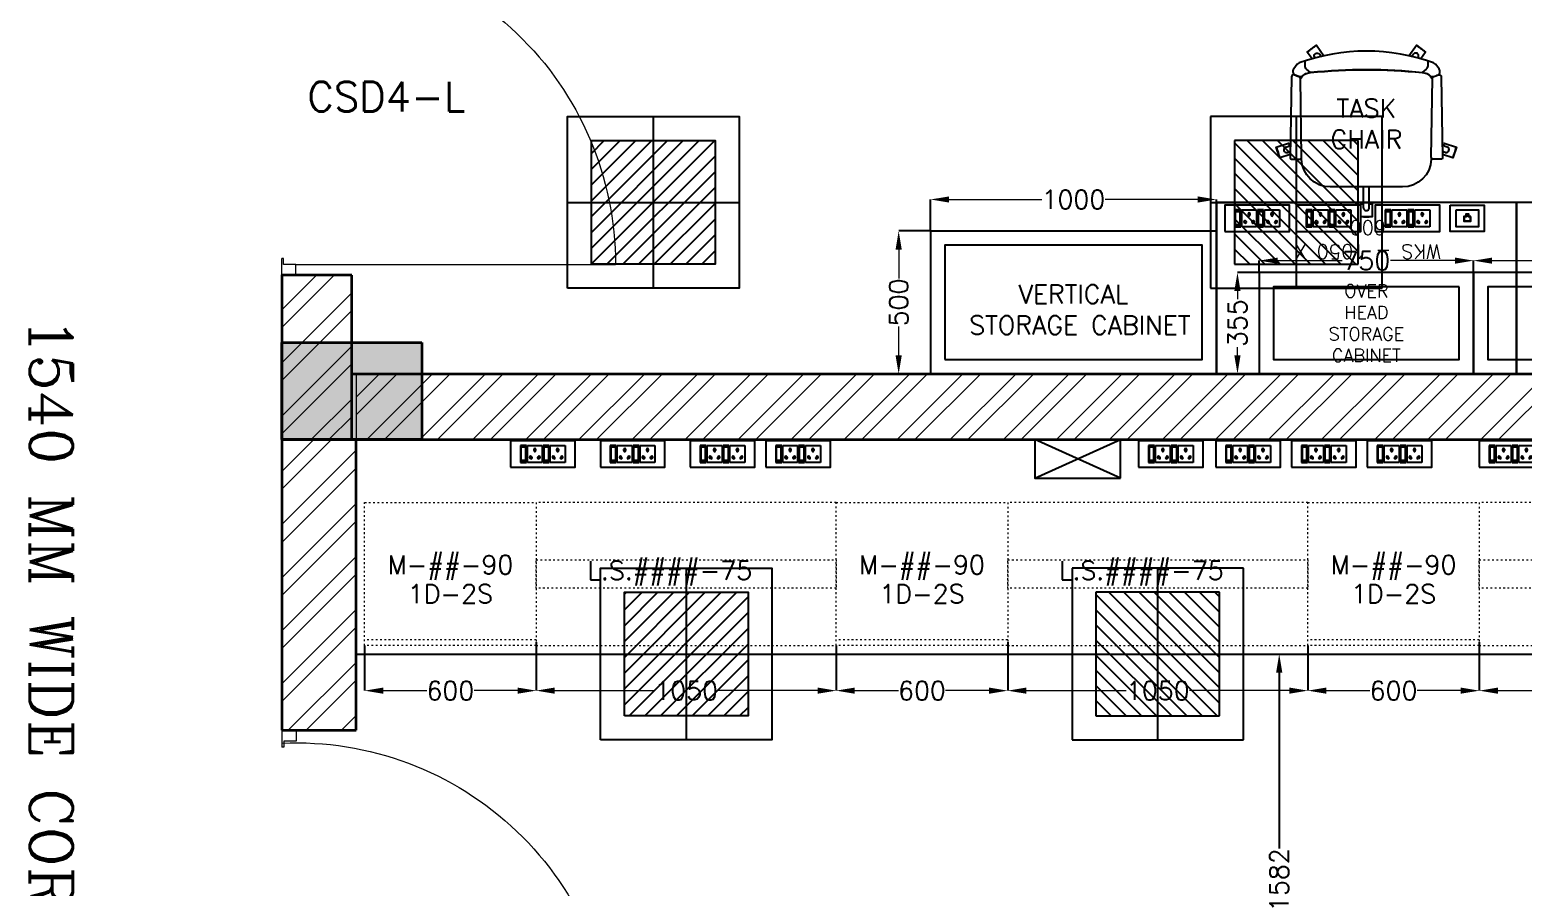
# Model space of a CAD drawing. Extents: x -52083 to 49512, y -145230 to 20224.
# Drawn here: x -31619 to -26394, y -118344 to -115345 of the extents above; entities that cross this region are included whole.
import ezdxf
from ezdxf.enums import TextEntityAlignment as Align

# ---------------------------------------------------------------- set-up
doc = ezdxf.new("R2010")
doc.units = 0
doc.header["$LTSCALE"] = 0.5
doc.header["$MEASUREMENT"] = 0
doc.header["$PDMODE"] = 32
doc.linetypes.add('ACAD_ISO03W100', pattern=[30, 12, -18])
for name, color, linetype, lineweight in [('1200x2100 Door', 5, 'Continuous', 5), ('COL', 1, 'Continuous', 35), ('DIM', 3, 'Continuous', 5), ('ELE-36W EMERGENCY  LED LIGHT', 7, 'Continuous', 25), ('ELE-36W LED LIGHT', 210, 'Continuous', 25), ('Hatch-1', 8, 'Continuous', 5), ('Sa-Block Text', 7, 'Continuous', 18), ('wall-1', 7, 'Continuous', 35)]:
    doc.layers.add(name, color=color, linetype=linetype, lineweight=lineweight)
for name, color, linetype in [('ELE 36W EMERGENCY LIGHT', 5, 'Continuous'), ('ELE 36W LED LIGHT', 6, 'Continuous'), ('Godrej chairs', 22, 'Continuous'), ('Godrej Furniture', 21, 'Continuous'), ('PDF_Text', 5, 'Continuous'), ('SA-6MRP', 1, 'Continuous'), ('SA-6MUP', 223, 'Continuous'), ('SA-FUR', 3, 'Continuous'), ('SA-Lan', 3, 'Continuous')]:
    doc.layers.add(name, color=color, linetype=linetype)
doc.styles.add('RomanS', font='romans.shx')
doc.styles.get("Standard").update_dxf_attribs({"font": 'romans.shx'})
doc.dimstyles.new('Sa-dim', dxfattribs={"dimtxt": 65, "dimasz": 65, "dimexe": 0, "dimexo": 0, "dimtad": 0, "dimdec": 0, "dimdsep": 46, "dimtxsty": 'Standard', "dimcen": 0, "dimclrd": 256, "dimclre": 7, "dimclrt": 1, "dimadec": 0, "dimazin": 0, "dimtfac": 1, "dimtdec": 0, "dimtmove": 0, "dimatfit": 3, "dimfxl": 1, "dimlwd": -1, "dimarcsym": 0})
pattern_1 = [(45, (22946.7, -16431.28), (-92.80777, 92.80777), []), (45, (23008.57, -16431.28), (-92.80777, 92.80777), [])]

# ---------------------------------------------------------------- blocks, each defined once
blk = doc.blocks.new('SD 1200x2100')
at = {"layer": '1200x2100 Door'}
for p, q in [((289771.1, 46661.9), (289771.1, 46711.8)), ((289771.1, 46711.8), (289829.5, 46711.8)), ((289771.1, 46661.9), (289771.1, 46711.8)), ((289829.5, 46705.1), (289829.5, 46711.8)), ((290971.1, 46711.8), (290912.7, 46711.8)), ((290912.7, 46705.1), (290912.7, 46711.8)), ((290971.1, 46661.9), (290971.1, 46711.8)), ((289771.1, 46661.9), (289809.4, 46661.9)), ((289809.4, 46661.9), (289809.4, 46705.1)), ((289809.4, 46705.1), (289829.5, 46705.1)), ((290932.8, 46705.1), (290912.7, 46705.1)), ((290932.8, 46661.9), (290932.8, 46705.1)), ((290971.1, 46661.9), (290932.8, 46661.9)), ((290932.8, 46661.9), (290932.8, 45543.9))]:
    blk.add_line(p, q, dxfattribs=at)
blk.add_arc((290932.8, 46661.9), 1118, 177.4426, 270, dxfattribs=at)
blk = doc.blocks.new('*U128')
at = {"color": 30}
for points in [[(-1000, -500), (0, -500), (0, 0), (-1000, 0)], [(-950, -450), (-50, -450), (-50, -50), (-950, -50)]]:
    blk.add_lwpolyline(points, close=True, dxfattribs=at)
blk = doc.blocks.new('*D1221')
at = {"layer": 'Defpoints', "color": 0}
for p in [(-28467.5, -115938.5), (-28467.5, -116048.7), (-27467.5, -116048.7)]:
    blk.add_point(p, dxfattribs=at)
at = {"layer": 'DIM', "color": 7, "lineweight": -2}
for p, q in [((-28467.5, -116048.7), (-28467.5, -115938.5)), ((-27467.5, -116048.7), (-27467.5, -115938.5))]:
    blk.add_line(p, q, dxfattribs=at)
at = {"layer": 'DIM'}
for p, q in [((-28402.5, -115938.5), (-28078, -115938.5)), ((-27532.5, -115938.5), (-27857, -115938.5))]:
    blk.add_line(p, q, dxfattribs=at)
for points in [[(-28402.5, -115927.7), (-28402.5, -115949.3), (-28467.5, -115938.5)], [(-27532.5, -115927.7), (-27532.5, -115949.3), (-27467.5, -115938.5)]]:
    blk.add_solid(points, dxfattribs=at)
at = {"layer": 'DIM', "color": 1, "insert": (-27967.5, -115938.5), "char_height": 65, "attachment_point": 5}
blk.add_mtext('1000', dxfattribs=at)
blk = doc.blocks.new('Taskchair')
at = {"layer": 'Godrej chairs', "color": 7, "ltscale": 10}
for p, q in [((-214.6, 220.3), (-214.6, 220.3)), ((-282.4, -81.2), (-266.1, -76)), ((-276.2, -100.3), (-266.5, -97.1)), ((282.4, -81.2), (266.1, -76)), ((276.2, -100.3), (266.5, -97.1)), ((-10, -293.7), (-10, -221.3)), ((10, -293.7), (10, -221.3))]:
    blk.add_line(p, q, dxfattribs=at)
for points in [[(-190.2, 227.7), (-207.2, 251.2), (-174.8, 274.7), (-148.4, 238.3)], [(148.4, 238.3), (174.8, 274.7), (207.2, 251.2), (190.2, 227.7)], [(-234.9, 213.3), (-234.9, 213.3)], [(164.5, 243.5), (164.5, 243.5)], [(180.7, 231.7), (180.7, 231.7)], [(214.6, 220.3), (214.6, 220.3)], [(214.6, 220.3), (214.6, 220.3)], [(214.6, 220.3), (214.6, 220.3)], [(-241.7, 208.3), (-241.7, 208.3)], [(-218.9, 171.1), (-218.9, 171.1)], [(-218.9, 171.1), (-218.9, 171.1)], [(-195, 179.1), (-195, 179.1)], [(195, 179.1), (195, 179.1)], [(218.9, 171.1), (218.9, 171.1)], [(218.9, 171.1), (218.9, 171.1)], [(218.9, 171.1), (218.9, 171.1)], [(241.7, 208.3), (241.7, 208.3)], [(-266.6, -107.7), (-302.9, -119.5), (-315.3, -81.4), (-272.5, -67.5), (-269.4, -77)], [(269.4, -77), (272.5, -67.5), (315.3, -81.4), (302.9, -119.5), (266.6, -107.7)], [(10, -280), (20, -280), (20, -325), (-20, -325), (-20, -280), (-10, -280)]]:
    blk.add_lwpolyline(points, dxfattribs=at)
for points in [[(-174.5, 274.2, 0.030798), (-206.8, 250.7)], [(206.8, 250.7, 0.030798), (174.5, 274.2)], [(221.5, 169, 0.261227), (235.8, 165.9, 0.000719), (251.5, 171, 0.414214), (254.3, 192), (241.7, 208.3, 0.143437), (234.9, 213.3, 0.174712), (-234.9, 213.3, 0.143437), (-241.7, 208.3), (-254.3, 192, 0.414214), (-251.5, 171, 0.000719), (-235.8, 165.9, 0.261227), (-221.5, 169, -0.182992), (-195, 179.1), (-209.5, 191.6, -0.217315), (-214.6, 202.9), (-214.6, 220.3)], [(-179.9, 230.6), (-180.7, 231.7, -1), (-164.5, 243.5), (-159, 235.9)], [(179.9, 230.6), (180.7, 231.7, 1), (164.5, 243.5), (159, 235.9)], [(214.6, 220.3), (214.6, 220.3), (214.6, 202.9, -0.217315), (209.5, 191.6), (195, 179.1, -0.161268), (218.9, 171.1), (218.9, 171.1)], [(-231.1, 156.3, -0.28884), (-195, 179.1, -0.051282), (195, 179.1, -0.28884), (231.1, 156.3)], [(196.9, 179, 0.051149), (-195, 179.1)], [(227, -116.4), (226.8, -124.1, -0.405093), (126.8, -220.9), (-126.8, -220.9, -0.405093), (-226.8, -124.1), (-227, -116.4)]]:
    blk.add_lwpolyline(points, format="xyb", dxfattribs=at)
for points in [[(-259.3, -124.1), (-234.5, -124.1, 0.423389), (-227, -116.3), (-231.1, 159.2, 0.318217), (-236.4, 166.1), (-252.5, 171.2, 0.507849), (-262.2, 164), (-266.8, -116.6, 0.413746)], [(259.3, -124.1), (234.5, -124.1, -0.423389), (227, -116.3), (231.1, 159.2, -0.318217), (236.4, 166.1), (252.5, 171.2, -0.507849), (262.2, 164), (266.8, -116.6, -0.413746)]]:
    blk.add_lwpolyline(points, format="xyb", close=True, dxfattribs=at)
for centre, radius, start, end in [((0, 0), 325, 194.4719, 201.5281), ((-279.3, -90.7), 10, 108, 288), ((279.3, -90.7), 10, 252, 72), ((0, 0), 325, 338.4719, 345.5281), ((0, -293.7), 10, 180, 0), ((0, 0), 325, 266.4719, 273.5281)]:
    blk.add_arc(centre, radius, start, end, dxfattribs=at)
at = {"layer": 'PDF_Text', "insert": (0, 0), "char_height": 65, "width": 310.353, "attachment_point": 5}
blk.add_mtext('{\\C1;TASK CHAIR}', dxfattribs=at)
blk = doc.blocks.new('A$C3AAB5AD5')
at = {"layer": 'Godrej Furniture', "color": 1, "ltscale": 10}
blk.add_lwpolyline([(0, 535.2), (1050, 535.2), (1050, 1135.2), (0, 1135.2)], close=True, dxfattribs=at)
at = {"layer": 'Godrej Furniture', "color": 7, "rotation": 180}
blk.add_blockref('Taskchair', (525, 260.2), dxfattribs=at)
at = {"color": 7, "lineweight": 0, "ltscale": 500, "insert": (520.1, 665.3), "char_height": 50, "attachment_point": 5}
blk.add_mtext_dynamic_manual_height_columns('WKS - 1050 X 600', width=575.671, gutter_width=1, heights=[0], dxfattribs=at)
blk = doc.blocks.new('*U123')
at = {"color": 30}
for points in [[(-750, -355), (0, -355), (0, 0), (-750, 0)], [(-700, -305), (-50, -305), (-50, -50), (-700, -50)]]:
    blk.add_lwpolyline(points, close=True, dxfattribs=at)
blk = doc.blocks.new('*D1017')
at = {"layer": 'Defpoints', "color": 0}
for p in [(-27317.5, -116193.7), (-27393.6, -116548.7), (-27317.5, -116548.7)]:
    blk.add_point(p, dxfattribs=at)
at = {"layer": 'DIM', "color": 7, "lineweight": -2}
for p, q in [((-27317.5, -116193.7), (-27393.6, -116193.7)), ((-27317.5, -116548.7), (-27393.6, -116548.7))]:
    blk.add_line(p, q, dxfattribs=at)
at = {"layer": 'DIM'}
for p, q in [((-27393.6, -116258.7), (-27393.6, -116287)), ((-27393.6, -116483.7), (-27393.6, -116455.4))]:
    blk.add_line(p, q, dxfattribs=at)
for points in [[(-27404.5, -116258.7), (-27382.8, -116258.7), (-27393.6, -116193.7)], [(-27404.5, -116483.7), (-27382.8, -116483.7), (-27393.6, -116548.7)]]:
    blk.add_solid(points, dxfattribs=at)
at = {"layer": 'DIM', "color": 1, "insert": (-27393.6, -116371.2), "char_height": 65, "attachment_point": 5, "rotation": 90}
blk.add_mtext('355', dxfattribs=at)
blk = doc.blocks.new('*D1018')
at = {"layer": 'Defpoints', "color": 0}
for p in [(-27317.5, -116193.7), (-26567.5, -116152.5), (-26567.5, -116193.7)]:
    blk.add_point(p, dxfattribs=at)
at = {"layer": 'DIM', "color": 7, "lineweight": -2}
for p, q in [((-27317.5, -116193.7), (-27317.5, -116152.5)), ((-26567.5, -116193.7), (-26567.5, -116152.5))]:
    blk.add_line(p, q, dxfattribs=at)
at = {"layer": 'DIM'}
for p, q in [((-27252.5, -116152.5), (-27026.7, -116152.5)), ((-26632.5, -116152.5), (-26858.3, -116152.5))]:
    blk.add_line(p, q, dxfattribs=at)
for points in [[(-27252.5, -116141.7), (-27252.5, -116163.3), (-27317.5, -116152.5)], [(-26632.5, -116141.7), (-26632.5, -116163.3), (-26567.5, -116152.5)]]:
    blk.add_solid(points, dxfattribs=at)
at = {"layer": 'DIM', "color": 1, "insert": (-26942.5, -116152.5), "char_height": 65, "attachment_point": 5}
blk.add_mtext('750', dxfattribs=at)
blk = doc.blocks.new('*D1019')
at = {"layer": 'Defpoints', "color": 0}
for p in [(-26567.5, -116193.7), (-25817.5, -116152.5), (-25817.5, -116193.7)]:
    blk.add_point(p, dxfattribs=at)
at = {"layer": 'DIM', "color": 7, "lineweight": -2}
for p, q in [((-26567.5, -116193.7), (-26567.5, -116152.5)), ((-25817.5, -116193.7), (-25817.5, -116152.5))]:
    blk.add_line(p, q, dxfattribs=at)
at = {"layer": 'DIM'}
for p, q in [((-26502.5, -116152.5), (-26276.7, -116152.5)), ((-25882.5, -116152.5), (-26108.3, -116152.5))]:
    blk.add_line(p, q, dxfattribs=at)
for points in [[(-26502.5, -116141.7), (-26502.5, -116163.3), (-26567.5, -116152.5)], [(-25882.5, -116141.7), (-25882.5, -116163.3), (-25817.5, -116152.5)]]:
    blk.add_solid(points, dxfattribs=at)
at = {"layer": 'DIM', "color": 1, "insert": (-26192.5, -116152.5), "char_height": 65, "attachment_point": 5}
blk.add_mtext('750', dxfattribs=at)
blk = doc.blocks.new('A$Ca55ee631')
at = {"layer": 'SA-FUR', "color": 1}
for p, q in [((0, 0), (135, 300)), ((0, 300), (135, 0))]:
    blk.add_line(p, q, dxfattribs=at)
blk.add_lwpolyline([(0, 0), (135, 0), (135, 300), (0, 300)], close=True, dxfattribs=at)
blk = doc.blocks.new('*U605')
at = {"ltscale": 300}
for p, q in [((-78.1, 29.8), (-78.1, -29.8)), ((-78.1, 29.8), (-78.1, -29.8)), ((-57.3, 29.8), (-78.1, 29.8)), ((-78.1, 29.8), (-57.3, 29.8)), ((-76.3, 23.3), (-76.3, -23.3)), ((-59.1, 23.3), (-76.3, 23.3)), ((-59.1, -23.3), (-59.1, 23.3)), ((-57.3, -29.8), (-57.3, 29.8)), ((-53.9, 29.8), (-1.7, 29.8)), ((-53.9, -29.8), (-53.9, 29.8)), ((-1.7, 29.8), (-1.7, -29.8)), ((1.7, 29.8), (1.7, -29.8)), ((1.7, 29.8), (1.7, -29.8)), ((22.5, 29.8), (1.7, 29.8)), ((1.7, 29.8), (22.5, 29.8)), ((3.5, 23.3), (3.5, -23.3)), ((20.7, 23.3), (3.5, 23.3)), ((20.7, -23.3), (20.7, 23.3)), ((22.5, -29.8), (22.5, 29.8)), ((25.9, -29.8), (25.9, 29.8)), ((25.9, 29.8), (78.1, 29.8)), ((78.1, 29.8), (78.1, -29.8)), ((-78.1, -29.8), (-57.3, -29.8)), ((-76.3, -21.2), (-59.1, -21.2)), ((-76.3, -23.3), (-59.1, -23.3)), ((-1.7, -29.8), (-53.9, -29.8)), ((1.7, -29.8), (22.5, -29.8)), ((3.5, -21.2), (20.7, -21.2)), ((3.5, -23.3), (20.7, -23.3)), ((78.1, -29.8), (25.9, -29.8))]:
    blk.add_line(p, q, dxfattribs=at)
blk.add_lwpolyline([(-113, -46), (113, -46), (113, 46), (-113, 46)], close=True, dxfattribs=at)
for centre, radius, start, end in [((-27.8, 14.7), 4.06, 307.1584, 232.8416), ((-27.8, 10.6), 2.59, 161.4031, 18.5969), ((52, 14.7), 4.06, 307.1584, 232.8416), ((52, 10.6), 2.59, 161.4031, 18.5969), ((-42.7, -11.6), 3.5, 5.2689, 272.51), ((-39.9, -14), 2.82, 202.6838, 75.0951), ((-15.7, -14), 2.82, 104.9049, 337.3162), ((-12.9, -11.6), 3.5, 267.49, 174.7311), ((37.1, -11.6), 3.5, 5.2689, 272.51), ((39.9, -14), 2.82, 202.6838, 75.0951), ((64.1, -14), 2.82, 104.9049, 337.3162), ((66.9, -11.6), 3.5, 267.49, 174.7311)]:
    blk.add_arc(centre, radius, start, end, dxfattribs=at)
at = {"layer": 'Sa-Block Text', "flags": 1}
for tag, p in [('PROJECTNAME', (102.4, 776)), ('FLOOR', (102.4, 686.5)), ('LABNAME', (102.4, 577)), ('ITEMNO:', (102.4, 479.7))]:
    blk.add_attdef(tag, text='', height=65, dxfattribs=at).set_placement(p, align=Align.MIDDLE_CENTER)
at = {"layer": 'Sa-Block Text'}
blk.add_attdef('CATALOGUE', text='', height=65, dxfattribs=at).set_placement((102.4, 360.5), align=Align.MIDDLE_CENTER)
blk = doc.blocks.new('*U604')
for p, q in [((-78.1, 29.8), (-78.1, -29.8)), ((-78.1, 29.8), (-78.1, -29.8)), ((-57.3, 29.8), (-78.1, 29.8)), ((-78.1, 29.8), (-57.3, 29.8)), ((-76.3, 23.3), (-76.3, -23.3)), ((-59.1, 23.3), (-76.3, 23.3)), ((-59.1, -23.3), (-59.1, 23.3)), ((-57.3, -29.8), (-57.3, 29.8)), ((-53.9, 29.8), (-1.7, 29.8)), ((-53.9, -29.8), (-53.9, 29.8)), ((-1.7, 29.8), (-1.7, -29.8)), ((1.7, 29.8), (1.7, -29.8)), ((1.7, 29.8), (1.7, -29.8)), ((22.5, 29.8), (1.7, 29.8)), ((1.7, 29.8), (22.5, 29.8)), ((3.5, 23.3), (3.5, -23.3)), ((20.7, 23.3), (3.5, 23.3)), ((20.7, -23.3), (20.7, 23.3)), ((22.5, -29.8), (22.5, 29.8)), ((25.9, -29.8), (25.9, 29.8)), ((25.9, 29.8), (78.1, 29.8)), ((78.1, 29.8), (78.1, -29.8)), ((-78.1, -29.8), (-57.3, -29.8)), ((-76.3, -21.2), (-59.1, -21.2)), ((-76.3, -23.3), (-59.1, -23.3)), ((-1.7, -29.8), (-53.9, -29.8)), ((1.7, -29.8), (22.5, -29.8)), ((3.5, -21.2), (20.7, -21.2)), ((3.5, -23.3), (20.7, -23.3)), ((78.1, -29.8), (25.9, -29.8))]:
    blk.add_line(p, q)
blk.add_lwpolyline([(-113, -46), (113, -46), (113, 46), (-113, 46)], close=True)
for centre, radius, start, end in [((-27.8, 14.7), 4.06, 307.1584, 232.8416), ((-27.8, 10.6), 2.59, 161.4031, 18.5969), ((52, 14.7), 4.06, 307.1584, 232.8416), ((52, 10.6), 2.59, 161.4031, 18.5969), ((-42.7, -11.6), 3.5, 5.2689, 272.51), ((-39.9, -14), 2.82, 202.6838, 75.0951), ((-15.7, -14), 2.82, 104.9049, 337.3162), ((-12.9, -11.6), 3.5, 267.49, 174.7311), ((37.1, -11.6), 3.5, 5.2689, 272.51), ((39.9, -14), 2.82, 202.6838, 75.0951), ((64.1, -14), 2.82, 104.9049, 337.3162), ((66.9, -11.6), 3.5, 267.49, 174.7311)]:
    blk.add_arc(centre, radius, start, end)
at = {"layer": 'Sa-Block Text', "flags": 1}
for tag, p in [('PROJECTNAME', (14.8, 619.1)), ('FLOOR', (14.8, 529.6)), ('LABNAME', (14.8, 420.1)), ('ITEMNO:', (14.8, 322.8))]:
    blk.add_attdef(tag, text='', height=65, dxfattribs=at).set_placement(p, align=Align.MIDDLE_CENTER)
at = {"layer": 'Sa-Block Text'}
blk.add_attdef('CATALOGUE', text='', height=65, dxfattribs=at).set_placement((14.8, 173.9), align=Align.MIDDLE_CENTER)
blk = doc.blocks.new('*D1145')
for p, q in [((-27247.5, -117593.8), (-27247.5, -118209.3)), ((-27247.5, -119045.7), (-27247.5, -118430.3))]:
    blk.add_line(p, q)
for points in [[(-27258.3, -117593.8), (-27236.7, -117593.8), (-27247.5, -117528.8)], [(-27258.3, -119045.7), (-27236.7, -119045.7), (-27247.5, -119110.7)]]:
    blk.add_solid(points)
at = {"layer": 'Defpoints', "color": 0}
for p in [(-27247.5, -117528.8), (-27247.5, -117528.8), (-27247.5, -119110.7)]:
    blk.add_point(p, dxfattribs=at)
at = {"color": 1, "insert": (-27247.5, -118319.8), "char_height": 65, "attachment_point": 5, "rotation": 89.9998}
blk.add_mtext('1582', dxfattribs=at)
blk = doc.blocks.new('*U603')
at = {"layer": 'SA-FUR', "color": 230, "linetype": 'ACAD_ISO03W100', "lineweight": 13}
blk.add_line((600, 20), (0, 20), dxfattribs=at)
blk.add_lwpolyline([(0, 500), (600, 500), (600, 0), (0, 0)], close=True, dxfattribs=at)
at = {"layer": 'SA-FUR', "color": 7}
for tag, p in [('TAG', (300, 250)), ('TAG-2', (300, 148.4))]:
    blk.add_attdef(tag, text='', height=65, dxfattribs=at).set_placement(p, align=Align.CENTER)
blk = doc.blocks.new('*D1146')
at = {"layer": 'Defpoints', "color": 0}
for p in [(-30447.5, -117498.8), (-29847.5, -117498.8), (-29847.5, -117657)]:
    blk.add_point(p, dxfattribs=at)
at = {"layer": 'DIM', "color": 7, "lineweight": -2}
for p, q in [((-30447.5, -117498.8), (-30447.5, -117657)), ((-29847.5, -117498.8), (-29847.5, -117657))]:
    blk.add_line(p, q, dxfattribs=at)
at = {"layer": 'DIM'}
for p, q in [((-30382.5, -117657), (-30230.1, -117657)), ((-29912.5, -117657), (-30064.8, -117657))]:
    blk.add_line(p, q, dxfattribs=at)
for points in [[(-30382.5, -117646.2), (-30382.5, -117667.8), (-30447.5, -117657)], [(-29912.5, -117646.2), (-29912.5, -117667.8), (-29847.5, -117657)]]:
    blk.add_solid(points, dxfattribs=at)
at = {"layer": 'DIM', "color": 1, "insert": (-30147.5, -117657), "char_height": 65, "attachment_point": 5}
blk.add_mtext('600', dxfattribs=at)
blk = doc.blocks.new('WT-1050')
at = {"layer": 'SA-FUR', "color": 230, "linetype": 'ACAD_ISO03W100', "lineweight": 13}
for points in [[(-1050, 0), (0, 0), (0, 500), (-1050, 500)], [(-1050, 300), (0, 300), (0, 200), (-1050, 200)]]:
    blk.add_lwpolyline(points, close=True, dxfattribs=at)
blk = doc.blocks.new('*D1155')
at = {"layer": 'Defpoints', "color": 0}
for p in [(-29847.5, -117486.8), (-28797.5, -117528.8), (-28797.5, -117657)]:
    blk.add_point(p, dxfattribs=at)
at = {"layer": 'DIM', "color": 7, "lineweight": -2}
for p, q in [((-29847.5, -117486.8), (-29847.5, -117657)), ((-28797.5, -117528.8), (-28797.5, -117657))]:
    blk.add_line(p, q, dxfattribs=at)
at = {"layer": 'DIM'}
for p, q in [((-29782.5, -117657), (-29433, -117657)), ((-28862.5, -117657), (-29212, -117657))]:
    blk.add_line(p, q, dxfattribs=at)
for points in [[(-29782.5, -117646.2), (-29782.5, -117667.8), (-29847.5, -117657)], [(-28862.5, -117646.2), (-28862.5, -117667.8), (-28797.5, -117657)]]:
    blk.add_solid(points, dxfattribs=at)
at = {"layer": 'DIM', "color": 1, "insert": (-29322.5, -117657), "char_height": 65, "attachment_point": 5}
blk.add_mtext('1050', dxfattribs=at)
blk = doc.blocks.new('*D1156')
at = {"layer": 'Defpoints', "color": 0}
for p in [(-28797.5, -117498.8), (-28197.5, -117498.8), (-28197.5, -117657)]:
    blk.add_point(p, dxfattribs=at)
at = {"layer": 'DIM', "color": 7, "lineweight": -2}
for p, q in [((-28797.5, -117498.8), (-28797.5, -117657)), ((-28197.5, -117498.8), (-28197.5, -117657))]:
    blk.add_line(p, q, dxfattribs=at)
at = {"layer": 'DIM'}
for p, q in [((-28732.5, -117657), (-28580.1, -117657)), ((-28262.5, -117657), (-28414.8, -117657))]:
    blk.add_line(p, q, dxfattribs=at)
for points in [[(-28732.5, -117646.2), (-28732.5, -117667.8), (-28797.5, -117657)], [(-28262.5, -117646.2), (-28262.5, -117667.8), (-28197.5, -117657)]]:
    blk.add_solid(points, dxfattribs=at)
at = {"layer": 'DIM', "color": 1, "insert": (-28497.5, -117657), "char_height": 65, "attachment_point": 5}
blk.add_mtext('600', dxfattribs=at)
blk = doc.blocks.new('*D1157')
at = {"layer": 'Defpoints', "color": 0}
for p in [(-28197.5, -117486.8), (-27147.5, -117528.8), (-27147.5, -117657)]:
    blk.add_point(p, dxfattribs=at)
at = {"layer": 'DIM', "color": 7, "lineweight": -2}
for p, q in [((-28197.5, -117486.8), (-28197.5, -117657)), ((-27147.5, -117528.8), (-27147.5, -117657))]:
    blk.add_line(p, q, dxfattribs=at)
at = {"layer": 'DIM'}
for p, q in [((-28132.5, -117657), (-27783, -117657)), ((-27212.5, -117657), (-27562, -117657))]:
    blk.add_line(p, q, dxfattribs=at)
for points in [[(-28132.5, -117646.2), (-28132.5, -117667.8), (-28197.5, -117657)], [(-27212.5, -117646.2), (-27212.5, -117667.8), (-27147.5, -117657)]]:
    blk.add_solid(points, dxfattribs=at)
at = {"layer": 'DIM', "color": 1, "insert": (-27672.5, -117657), "char_height": 65, "attachment_point": 5}
blk.add_mtext('1050', dxfattribs=at)
blk = doc.blocks.new('*D1158')
at = {"layer": 'Defpoints', "color": 0}
for p in [(-27147.5, -117498.8), (-26547.5, -117498.8), (-26547.5, -117657)]:
    blk.add_point(p, dxfattribs=at)
at = {"layer": 'DIM', "color": 7, "lineweight": -2}
for p, q in [((-27147.5, -117498.8), (-27147.5, -117657)), ((-26547.5, -117498.8), (-26547.5, -117657))]:
    blk.add_line(p, q, dxfattribs=at)
at = {"layer": 'DIM'}
for p, q in [((-27082.5, -117657), (-26930.1, -117657)), ((-26612.5, -117657), (-26764.8, -117657))]:
    blk.add_line(p, q, dxfattribs=at)
for points in [[(-27082.5, -117646.2), (-27082.5, -117667.8), (-27147.5, -117657)], [(-26612.5, -117646.2), (-26612.5, -117667.8), (-26547.5, -117657)]]:
    blk.add_solid(points, dxfattribs=at)
at = {"layer": 'DIM', "color": 1, "insert": (-26847.5, -117657), "char_height": 65, "attachment_point": 5}
blk.add_mtext('600', dxfattribs=at)
blk = doc.blocks.new('*U133')
at = {"ltscale": 300}
for p, q in [((-78.1, 29.8), (-78.1, -29.8)), ((-78.1, 29.8), (-78.1, -29.8)), ((-57.3, 29.8), (-78.1, 29.8)), ((-78.1, 29.8), (-57.3, 29.8)), ((-76.3, 23.3), (-76.3, -23.3)), ((-59.1, 23.3), (-76.3, 23.3)), ((-59.1, -23.3), (-59.1, 23.3)), ((-57.3, -29.8), (-57.3, 29.8)), ((-53.9, 29.8), (-1.7, 29.8)), ((-53.9, -29.8), (-53.9, 29.8)), ((-1.7, 29.8), (-1.7, -29.8)), ((1.7, 29.8), (1.7, -29.8)), ((1.7, 29.8), (1.7, -29.8)), ((22.5, 29.8), (1.7, 29.8)), ((1.7, 29.8), (22.5, 29.8)), ((3.5, 23.3), (3.5, -23.3)), ((20.7, 23.3), (3.5, 23.3)), ((20.7, -23.3), (20.7, 23.3)), ((22.5, -29.8), (22.5, 29.8)), ((25.9, -29.8), (25.9, 29.8)), ((25.9, 29.8), (78.1, 29.8)), ((78.1, 29.8), (78.1, -29.8)), ((-78.1, -29.8), (-57.3, -29.8)), ((-76.3, -21.2), (-59.1, -21.2)), ((-76.3, -23.3), (-59.1, -23.3)), ((-1.7, -29.8), (-53.9, -29.8)), ((1.7, -29.8), (22.5, -29.8)), ((3.5, -21.2), (20.7, -21.2)), ((3.5, -23.3), (20.7, -23.3)), ((78.1, -29.8), (25.9, -29.8))]:
    blk.add_line(p, q, dxfattribs=at)
blk.add_lwpolyline([(-113, -46), (113, -46), (113, 46), (-113, 46)], close=True, dxfattribs=at)
for centre, radius, start, end in [((-27.8, 14.7), 4.06, 307.1584, 232.8416), ((-27.8, 10.6), 2.59, 161.4031, 18.5969), ((52, 14.7), 4.06, 307.1584, 232.8416), ((52, 10.6), 2.59, 161.4031, 18.5969), ((-42.7, -11.6), 3.5, 5.2689, 272.51), ((-39.9, -14), 2.82, 202.6838, 75.0951), ((-15.7, -14), 2.82, 104.9049, 337.3162), ((-12.9, -11.6), 3.5, 267.49, 174.7311), ((37.1, -11.6), 3.5, 5.2689, 272.51), ((39.9, -14), 2.82, 202.6838, 75.0951), ((64.1, -14), 2.82, 104.9049, 337.3162), ((66.9, -11.6), 3.5, 267.49, 174.7311)]:
    blk.add_arc(centre, radius, start, end, dxfattribs=at)
at = {"layer": 'Sa-Block Text', "flags": 1}
for tag, p in [('PROJECTNAME', (102.4, 776)), ('FLOOR', (102.4, 686.5)), ('LABNAME', (102.4, 577)), ('ITEMNO:', (102.4, 479.7))]:
    blk.add_attdef(tag, text='', height=65, dxfattribs=at).set_placement(p, align=Align.MIDDLE_CENTER)
at = {"layer": 'Sa-Block Text'}
blk.add_attdef('CATALOGUE', text='', height=65, dxfattribs=at).set_placement((102.4, 360.5), align=Align.MIDDLE_CENTER)
blk = doc.blocks.new('*U130')
for p, q in [((-78.1, 29.8), (-78.1, -29.8)), ((-78.1, 29.8), (-78.1, -29.8)), ((-57.3, 29.8), (-78.1, 29.8)), ((-78.1, 29.8), (-57.3, 29.8)), ((-76.3, 23.3), (-76.3, -23.3)), ((-59.1, 23.3), (-76.3, 23.3)), ((-59.1, -23.3), (-59.1, 23.3)), ((-57.3, -29.8), (-57.3, 29.8)), ((-53.9, 29.8), (-1.7, 29.8)), ((-53.9, -29.8), (-53.9, 29.8)), ((-1.7, 29.8), (-1.7, -29.8)), ((1.7, 29.8), (1.7, -29.8)), ((1.7, 29.8), (1.7, -29.8)), ((22.5, 29.8), (1.7, 29.8)), ((1.7, 29.8), (22.5, 29.8)), ((3.5, 23.3), (3.5, -23.3)), ((20.7, 23.3), (3.5, 23.3)), ((20.7, -23.3), (20.7, 23.3)), ((22.5, -29.8), (22.5, 29.8)), ((25.9, -29.8), (25.9, 29.8)), ((25.9, 29.8), (78.1, 29.8)), ((78.1, 29.8), (78.1, -29.8)), ((-78.1, -29.8), (-57.3, -29.8)), ((-76.3, -21.2), (-59.1, -21.2)), ((-76.3, -23.3), (-59.1, -23.3)), ((-1.7, -29.8), (-53.9, -29.8)), ((1.7, -29.8), (22.5, -29.8)), ((3.5, -21.2), (20.7, -21.2)), ((3.5, -23.3), (20.7, -23.3)), ((78.1, -29.8), (25.9, -29.8))]:
    blk.add_line(p, q)
blk.add_lwpolyline([(-113, -46), (113, -46), (113, 46), (-113, 46)], close=True)
for centre, radius, start, end in [((-27.8, 14.7), 4.06, 307.1584, 232.8416), ((-27.8, 10.6), 2.59, 161.4031, 18.5969), ((52, 14.7), 4.06, 307.1584, 232.8416), ((52, 10.6), 2.59, 161.4031, 18.5969), ((-42.7, -11.6), 3.5, 5.2689, 272.51), ((-39.9, -14), 2.82, 202.6838, 75.0951), ((-15.7, -14), 2.82, 104.9049, 337.3162), ((-12.9, -11.6), 3.5, 267.49, 174.7311), ((37.1, -11.6), 3.5, 5.2689, 272.51), ((39.9, -14), 2.82, 202.6838, 75.0951), ((64.1, -14), 2.82, 104.9049, 337.3162), ((66.9, -11.6), 3.5, 267.49, 174.7311)]:
    blk.add_arc(centre, radius, start, end)
at = {"layer": 'Sa-Block Text', "flags": 1}
for tag, p in [('PROJECTNAME', (14.8, 619.1)), ('FLOOR', (14.8, 529.6)), ('LABNAME', (14.8, 420.1)), ('ITEMNO:', (14.8, 322.8))]:
    blk.add_attdef(tag, text='', height=65, dxfattribs=at).set_placement(p, align=Align.MIDDLE_CENTER)
at = {"layer": 'Sa-Block Text'}
blk.add_attdef('CATALOGUE', text='', height=65, dxfattribs=at).set_placement((14.8, 173.9), align=Align.MIDDLE_CENTER)
blk = doc.blocks.new('*U132')
for points in [[(-59.4, 46), (59.4, 46), (59.4, -46), (-59.4, -46)], [(-39.1, 29.8), (39.1, 29.8), (39.1, -29.8), (-39.1, -29.8)], [(12.4, 5.6), (5.4, 5.6), (5.4, 14.6), (-5.4, 14.6), (-5.4, 5.6), (-12.4, 5.6), (-12.4, -10.5), (12.4, -10.5)], [(11.1, 4.3), (4.1, 4.3), (4.1, 13.4), (-4.1, 13.4), (-4.1, 4.3), (-11.1, 4.3), (-11.1, -9.2), (11.1, -9.2)]]:
    blk.add_lwpolyline(points, close=True)
at = {"layer": 'Sa-Block Text', "flags": 1}
for tag, p in [('PROJECTNAME', (15.2, 670.6)), ('FLOOR', (15.2, 581.1)), ('LABNAME', (15.2, 471.6)), ('ITEMNO:', (15.2, 374.3))]:
    blk.add_attdef(tag, text='', height=65, dxfattribs=at).set_placement(p, align=Align.MIDDLE_CENTER)
at = {"layer": 'Sa-Block Text'}
blk.add_attdef('CATALOGUE', text='', height=65, dxfattribs=at).set_placement((15.2, 223), align=Align.MIDDLE_CENTER)
blk = doc.blocks.new('*D890')
at = {"layer": 'Defpoints', "color": 0}
for p in [(-26547.5, -117486.8), (-25497.5, -117528.8), (-25497.5, -117657)]:
    blk.add_point(p, dxfattribs=at)
at = {"layer": 'DIM', "color": 7, "lineweight": -2}
for p, q in [((-26547.5, -117486.8), (-26547.5, -117657)), ((-25497.5, -117528.8), (-25497.5, -117657))]:
    blk.add_line(p, q, dxfattribs=at)
at = {"layer": 'DIM'}
for p, q in [((-26482.5, -117657), (-26133, -117657)), ((-25562.5, -117657), (-25912, -117657))]:
    blk.add_line(p, q, dxfattribs=at)
for points in [[(-26482.5, -117646.2), (-26482.5, -117667.8), (-26547.5, -117657)], [(-25562.5, -117646.2), (-25562.5, -117667.8), (-25497.5, -117657)]]:
    blk.add_solid(points, dxfattribs=at)
at = {"layer": 'DIM', "color": 1, "insert": (-26022.5, -117657), "char_height": 65, "attachment_point": 5}
blk.add_mtext('1050', dxfattribs=at)
blk = doc.blocks.new('*D919')
at = {"layer": 'Defpoints', "color": 0}
for p in [(-28467.5, -116048.7), (-28579, -116548.7), (-28467.5, -116548.7)]:
    blk.add_point(p, dxfattribs=at)
at = {"layer": 'DIM', "color": 7, "lineweight": -2}
for p, q in [((-28467.5, -116048.7), (-28579, -116048.7)), ((-28467.5, -116548.7), (-28579, -116548.7))]:
    blk.add_line(p, q, dxfattribs=at)
at = {"layer": 'DIM'}
for p, q in [((-28579, -116113.7), (-28579, -116214.5)), ((-28579, -116483.7), (-28579, -116382.9))]:
    blk.add_line(p, q, dxfattribs=at)
for points in [[(-28589.9, -116113.7), (-28568.2, -116113.7), (-28579, -116048.7)], [(-28589.9, -116483.7), (-28568.2, -116483.7), (-28579, -116548.7)]]:
    blk.add_solid(points, dxfattribs=at)
at = {"layer": 'DIM', "color": 1, "insert": (-28579, -116298.7), "char_height": 65, "attachment_point": 5, "rotation": 90}
blk.add_mtext('500', dxfattribs=at)
blk = doc.blocks.new('light300x600')
at = {"layer": 'ELE-36W LED LIGHT', "lineweight": 25}
for p, q in [((918214.7, -78407.4), (918214.7, -79007.4)), ((918814.7, -78407.4), (918214.7, -78407.4)), ((918514.7, -78407.4), (918514.7, -79007.4)), ((918814.7, -79007.4), (918814.7, -78407.4)), ((918298.3, -78491.3), (918298.6, -78491)), ((918298.3, -78544.3), (918351.6, -78491)), ((918298.3, -78597.3), (918404.7, -78491)), ((918298.3, -78650.4), (918457.7, -78491)), ((918298.3, -78703.4), (918510.7, -78491)), ((918298.3, -78756.4), (918563.8, -78491)), ((918298.3, -78809.5), (918616.8, -78491)), ((918298.3, -78862.5), (918669.8, -78491)), ((918298.3, -78915.5), (918722.9, -78491)), ((918298.3, -78491), (918298.3, -78923.7)), ((918731.1, -78491), (918298.3, -78491)), ((918731.1, -78923.7), (918731.1, -78491)), ((918343.2, -78923.7), (918731.1, -78535.8)), ((918396.2, -78923.7), (918731.1, -78588.8)), ((918449.2, -78923.7), (918731.1, -78641.9)), ((918214.7, -78707.4), (918814.7, -78707.4)), ((918502.3, -78923.7), (918731.1, -78694.9)), ((918555.3, -78923.7), (918731.1, -78747.9)), ((918608.3, -78923.7), (918731.1, -78801)), ((918661.3, -78923.7), (918731.1, -78854)), ((918298.3, -78923.7), (918731.1, -78923.7)), ((918714.4, -78923.7), (918731.1, -78907)), ((918214.7, -79007.4), (918814.7, -79007.4))]:
    blk.add_line(p, q, dxfattribs=at)
blk = doc.blocks.new('ELE.EMERGENCY 40W LED LIGHT')
at = {"layer": 'ELE-36W EMERGENCY  LED LIGHT'}
h = blk.add_hatch(dxfattribs=at)
h.set_pattern_fill('ANSI31', color=5, scale=300, style=0)
h.paths.add_polyline_path([(-207.7, -207.7), (-207.7, 207.7), (207.7, 207.7), (207.7, -207.7)])
for p, q in [((0, 288), (0, -288)), ((-288, 0), (288, 0))]:
    blk.add_line(p, q, dxfattribs=at)
for points in [[(-288, -288), (-288, 288), (288, 288), (288, -288)], [(-207.7, -207.7), (-207.7, 207.7), (207.7, 207.7), (207.7, -207.7)]]:
    blk.add_lwpolyline(points, close=True, dxfattribs=at)
blk = doc.blocks.new('BARE')
at = {"layer": 'COL'}
h = blk.add_hatch(color=256, dxfattribs=at)
h.dxf.hatch_style = 1
h.paths.add_polyline_path([(-12695.5, -19382.6), (-13185.5, -19382.6), (-13185.5, -19722.6), (-12695.5, -19722.6)])
at = {"layer": 'Hatch-1'}
h = blk.add_hatch(dxfattribs=at)
h.set_pattern_fill('ANSI32,_O', color=256, scale=350)
h.set_pattern_definition([(45, (-108477.94, -16431.28), (-92.80777, 92.80777), []), (45, (-108416.07, -16431.28), (-92.80777, 92.80777), [])])
h.paths.add_polyline_path([(-12940.5, -19147.6), (-13185.5, -19147.6), (-13185.5, -19722.6), (-12940.5, -19722.6)])
h = blk.add_hatch(dxfattribs=at)
h.set_pattern_fill('ANSI32,_O', color=256, scale=350)
h.set_pattern_definition(pattern_1)
h.paths.add_polyline_path([(-6765.5, -19492.6), (-12925.5, -19492.6), (-12925.5, -19722.6), (-6765.5, -19722.6)])
h = blk.add_hatch(dxfattribs=at)
h.set_pattern_fill('ANSI32,_O', color=256, scale=350)
h.set_pattern_definition(pattern_1)
h.paths.add_polyline_path([(-13185.5, -19722.6), (-12925.4, -19722.6), (-12925.4, -20739.5), (-13185.5, -20739.5)])
at = {"color": 4}
blk.add_line((-12925.5, -20472.7), (-7915.5, -20472.7), dxfattribs=at)
at = {"layer": 'COL'}
blk.add_lwpolyline([(-12695.5, -19382.6), (-12695.5, -19722.6), (-13185.5, -19722.6), (-13185.5, -19382.6)], close=True, dxfattribs=at)
at = {"layer": 'Hatch-1'}
for points in [[(-6765.5, -19492.6), (-12925.5, -19492.6), (-12925.5, -19722.6), (-6765.5, -19722.6)], [(-13185.5, -19722.6), (-12925.4, -19722.6), (-12925.4, -20739.5), (-13185.5, -20739.5)]]:
    blk.add_lwpolyline(points, close=True, dxfattribs=at)
at = {"layer": 'SA-FUR', "color": 7}
blk.add_line((-13185.5, -19722.6), (-12940.5, -19722.6), dxfattribs=at)
at = {"layer": 'wall-1', "color": 7}
for p, q in [((-12940.3, -19492.6), (-6765.5, -19492.6)), ((-12940.5, -19722.6), (-6765.5, -19722.6)), ((-13184, -20739.6), (-12925.4, -20739.5))]:
    blk.add_line(p, q, dxfattribs=at)
blk.add_lwpolyline([(-12940.5, -19147.6), (-13185.5, -19147.6), (-13185.5, -19722.6), (-12940.5, -19722.6)], close=True, dxfattribs=at)
blk.add_lwpolyline([(-12925.4, -20739.5), (-12925.5, -19722.6), (-13185.5, -19722.6), (-13185.5, -20739.5)], dxfattribs=at)
at = {"color": 7, "lineweight": 0, "ltscale": 500, "rotation": 180}
for p in [(-8865.5, -18357.4), (-7815.5, -18357.4)]:
    blk.add_blockref('A$C3AAB5AD5', p, dxfattribs=at)
blk.add_blockref('*U128', (-9915.5, -18992.6))
at = {"rotation": 180}
for p in [(-9765.5, -19492.6), (-9015.5, -19492.6)]:
    blk.add_blockref('*U123', p, dxfattribs=at)
at = {"layer": '1200x2100 Door', "xscale": -1, "rotation": 90}
for p in [(33526.2, 271823.5), (33526.6, 269031.5)]:
    blk.add_blockref('SD 1200x2100', p, dxfattribs=at)
at = {"layer": 'Hatch-1'}
for p in [(-11245.5, -20442.7), (-9595.5, -20442.7), (-7945.5, -20442.7)]:
    blk.add_blockref('WT-1050', p, dxfattribs=at)
at = {"layer": 'SA-6MRP', "color": 7}
for name, p in [('*U133', (-9772.8, -18948.3)), ('*U133', (-9523.1, -18948.3)), ('*U605', (-12272.2, -19772.6)), ('*U605', (-11957.8, -19772.6)), ('*U605', (-11643.3, -19772.6)), ('*U605', (-9804.3, -19772.6)), ('*U605', (-9539.3, -19772.6)), ('*U605', (-9274.3, -19772.6))]:
    blk.add_blockref(name, p, dxfattribs=at)
at = {"layer": 'SA-6MUP', "color": 7}
for name, p in [('*U130', (-9247.1, -18948.3)), ('*U604', (-11378.9, -19772.6)), ('*U604', (-10074.8, -19772.6)), ('*U604', (-8882.7, -19772.6))]:
    blk.add_blockref(name, p, dxfattribs=at)
at = {"layer": 'SA-FUR', "color": 1, "rotation": 90}
blk.add_blockref('A$Ca55ee631', (-10250.4, -19857.6), dxfattribs=at)
at = {"layer": 'SA-FUR'}
for p in [(-12895.5, -20442.7), (-11245.5, -20442.7), (-9595.5, -20442.7)]:
    blk.add_blockref('*U603', p, dxfattribs=at).add_auto_attribs({'TAG': 'M-##-90', 'TAG-2': '1D-2S'})
at = {"layer": 'SA-Lan', "color": 7}
blk.add_blockref('*U132', (-9037.6, -18947.8), dxfattribs=at)
at = {"attachment_point": 5}
for s, insert, char_height, width in [('VERTICAL\\P STORAGE CABINET', (-10415.5, -19267.6), 65, 949.746), ('OVER HEAD STORAGE \\PCABINET', (-9390.5, -19315.1), 45, 367.387)]:
    blk.add_mtext(s, dxfattribs=dict(at, insert=insert, char_height=char_height, width=width))
at = {"layer": '1200x2100 Door', "color": 0, "style": 'RomanS'}
blk.add_text('CSD4-L', height=103.23, dxfattribs=at).set_placement((-13095.8, -18574.1))
at = {"layer": 'PDF_Text', "insert": (-13991.9, -20645.3), "char_height": 150, "width": 3292.038, "attachment_point": 5, "rotation": 270, "style": 'RomanS'}
blk.add_mtext('{\\Fromanc|c0;1540 MM WIDE CORRIDOR}', dxfattribs=at)
at = {"layer": 'SA-FUR', "color": 7}
for p in [(-11828.1, -20212.7), (-10178.1, -20212.7), (-8528.1, -20212.7), (-12428.4, -24228.4), (-10778.4, -24228.4), (-9128.4, -24228.4)]:
    blk.add_attdef('LS##90', text='', height=65, dxfattribs=at).set_placement(p, align=Align.CENTER)
at = {"color": 4}
dim = blk.add_aligned_dim(p1=(-9695.5, -22054.6), p2=(-9695.5, -20472.7), distance=0, dimstyle='Sa-dim', dxfattribs=at)
dim.commit()
dim.dimension.update_dxf_attribs({"geometry": '*D1145', "text_midpoint": (-9695.5, -21263.6), "insert": (17552, 97056.2)})
at = {"layer": 'DIM'}
dim = blk.add_linear_dim(base=(-10915.5, -18882.4), p1=(-9915.5, -18992.6), p2=(-10915.5, -18992.6), dimstyle='Sa-dim', dxfattribs=at)
dim.commit()
dim.dimension.update_dxf_attribs({"geometry": '*D1221', "text_midpoint": (-10415.5, -18882.4), "insert": (17552, 97056.2)})
dim = blk.add_aligned_dim(p1=(-10915.5, -18992.6), p2=(-10915.5, -19492.6), distance=-111.5, dimstyle='Sa-dim', dxfattribs=at)
dim.commit()
dim.dimension.update_dxf_attribs({"geometry": '*D919', "text_midpoint": (-11027.1, -19242.6), "insert": (17552, 97056.2)})
at = {"layer": 'DIM', "color": 7}
dim = blk.add_linear_dim(base=(-9015.5, -19096.4), p1=(-9765.5, -19137.6), p2=(-9015.5, -19137.6), dimstyle='Sa-dim', override={"dimtmove": 0}, dxfattribs=at)
dim.commit()
dim.dimension.update_dxf_attribs({"geometry": '*D1018', "text_midpoint": (-9390.5, -19096.4), "insert": (17552, 97056.2)})
dim = blk.add_linear_dim(base=(-8265.5, -19096.4), p1=(-9015.5, -19137.6), p2=(-8265.5, -19137.6), dimstyle='Sa-dim', override={"dimtmove": 0}, dxfattribs=at)
dim.commit()
dim.dimension.update_dxf_attribs({"geometry": '*D1019', "text_midpoint": (-8640.5, -19096.4), "dimtype": 128, "insert": (17552, 97056.2)})
dim = blk.add_linear_dim(base=(-9841.7, -19492.6), p1=(-9765.5, -19137.6), p2=(-9765.5, -19492.6), angle=90, dimstyle='Sa-dim', dxfattribs=at)
dim.commit()
dim.dimension.update_dxf_attribs({"geometry": '*D1017', "text_midpoint": (-9841.7, -19315.1), "insert": (17552, 97056.2)})
at = {"layer": 'DIM', "color": 5}
for base, p1, p2, picture, middle in [((-12295.5, -20600.9), (-12895.5, -20442.7), (-12295.5, -20442.7), '*D1146', (-12595.5, -20600.9)), ((-10645.5, -20600.9), (-11245.5, -20442.7), (-10645.5, -20442.7), '*D1156', (-10945.5, -20600.9)), ((-8995.5, -20600.9), (-9595.5, -20442.7), (-8995.5, -20442.7), '*D1158', (-9295.5, -20600.9))]:
    dim = blk.add_linear_dim(base=base, p1=p1, p2=p2, dimstyle='Sa-dim', dxfattribs=at)
    dim.commit()
    dim.dimension.update_dxf_attribs({"geometry": picture, "text_midpoint": middle, "insert": (17552, 97056.2)})
for base, p1, p2, picture, middle in [((-11245.5, -20600.9), (-12295.5, -20430.7), (-11245.5, -20472.7), '*D1155', (-11770.5, -20600.9)), ((-9595.5, -20600.9), (-10645.5, -20430.7), (-9595.5, -20472.7), '*D1157', (-10120.5, -20600.9)), ((-7945.5, -20600.9), (-8995.5, -20430.7), (-7945.5, -20472.7), '*D890', (-8470.5, -20600.9))]:
    dim = blk.add_linear_dim(base=base, p1=p1, p2=p2, dimstyle='Sa-dim', override={"dimtmove": 1}, dxfattribs=at)
    dim.commit()
    dim.dimension.update_dxf_attribs({"geometry": picture, "text_midpoint": middle, "insert": (17552, 97056.2)})

msp = doc.modelspace()

# ---------------------------------------------------------------- block references
at = {"color": 240}
ref = msp.add_blockref('BARE', (-17552, -97056.2, 2637.8), dxfattribs=at)
ref.add_attrib('LS##90', 'L.S.####-75', dxfattribs={"layer": 'SA-FUR', "color": 7, "height": 65}).set_placement((-27730.1, -117268.8, 2637.8), align=Align.CENTER)
ref.add_attrib('LS##90', 'L.S.####-75', dxfattribs={"layer": 'SA-FUR', "color": 7, "height": 65}).set_placement((-29380.1, -117268.8, 2637.8), align=Align.CENTER)

# ---------------------------------------------------------------- next in the draw order: block references
at = {"layer": 'ELE 36W EMERGENCY LIGHT', "xscale": 1.041666666511446, "yscale": 1.041666666686069, "zscale": 1.041666666677884}
for p in [(-29437.5, -115948.7, 2637.8), (-29322.5, -117528.8, 2637.8)]:
    msp.add_blockref('ELE.EMERGENCY 40W LED LIGHT', p, dxfattribs=at)
at = {"layer": 'ELE 36W LED LIGHT', "rotation": 90}
for p in [(-105894.9, -1034463.4, 2637.8), (-106379.9, -1036043.6, 2637.8)]:
    msp.add_blockref('light300x600', p, dxfattribs=at)

doc.saveas('drawing.dxf')
